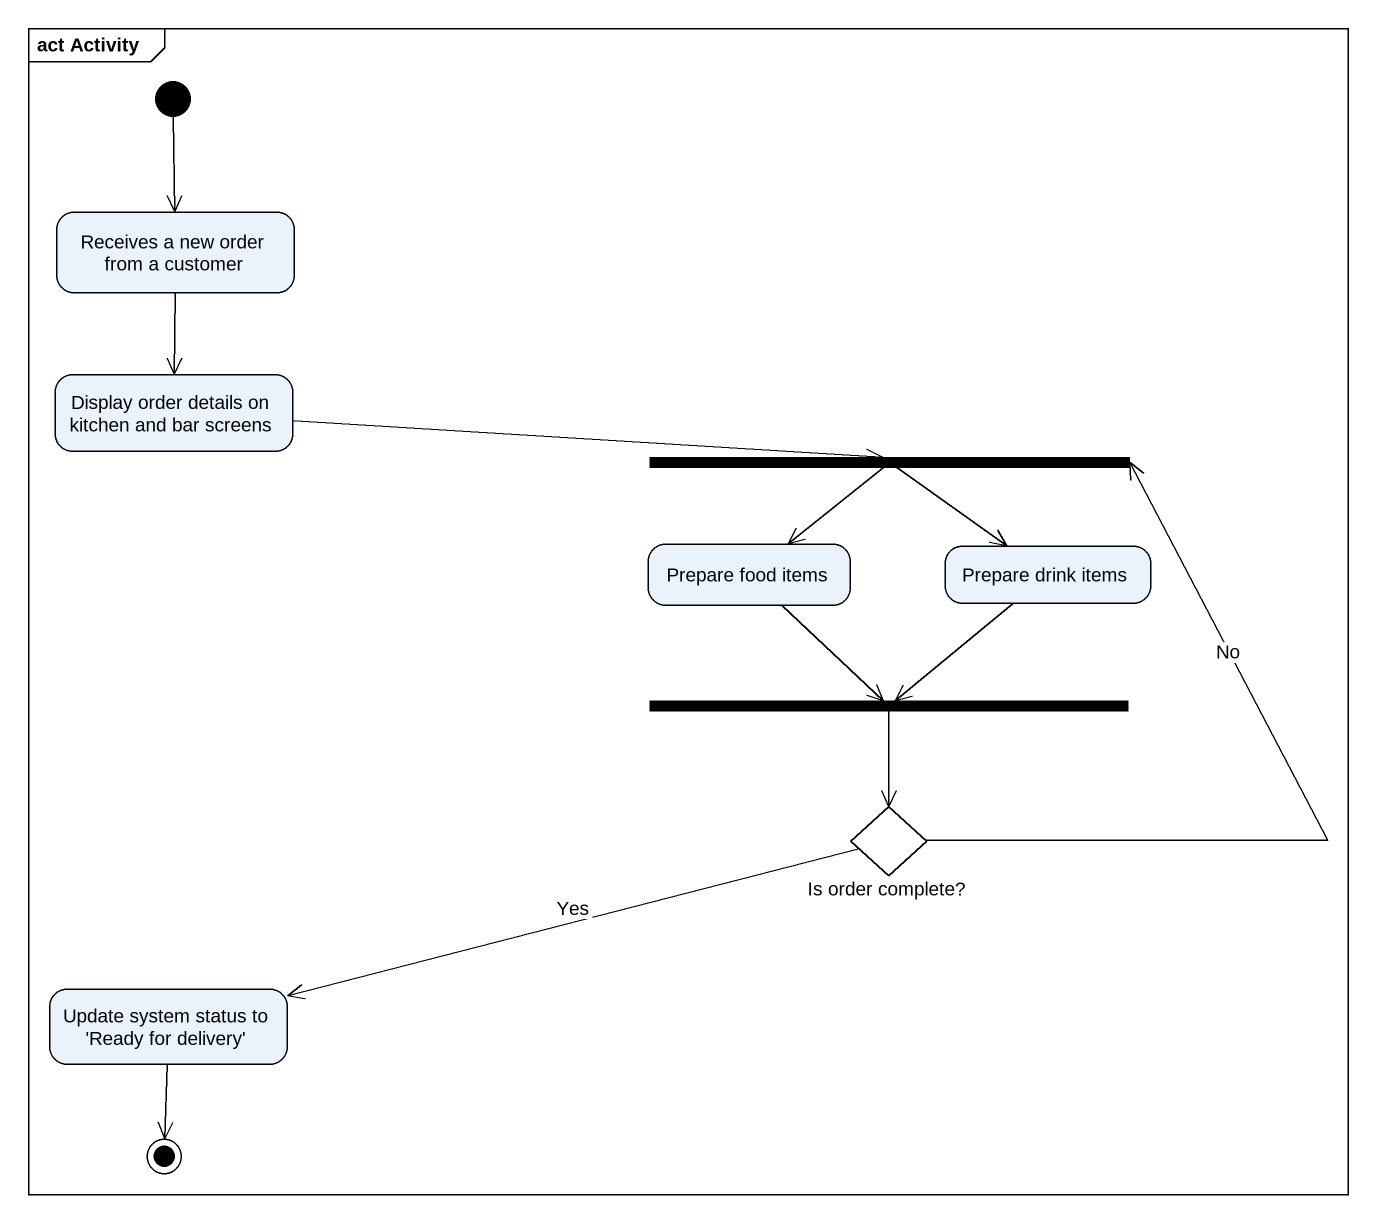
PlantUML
@startuml
mainframe act Activity
hide empty description
state "Receives a new order from a customer" as Receives_a_new_order_from_a
state "Display order details on kitchen and bar screens" as Display_order_details_on
state fork1 <<fork>>
state "Prepare food items" as Prepare_food_items
state "Prepare drink items" as Prepare_drink_items
state fork2 <<join>>
state "Is order complete?" as Is_order_complete <<choice>>
state "Update system status to 'Ready for delivery'" as Update_system_status_to
[*] --> Receives_a_new_order_from_a
Receives_a_new_order_from_a --> Display_order_details_on
Display_order_details_on -right-> fork1
fork1 --> Prepare_food_items
fork1 --> Prepare_drink_items
Prepare_food_items --> fork2
Prepare_drink_items --> fork2
fork2 --> Is_order_complete
Is_order_complete -up-> fork1 : No
Is_order_complete -left-> Update_system_status_to : Yes
Update_system_status_to --> [*]
@enduml
